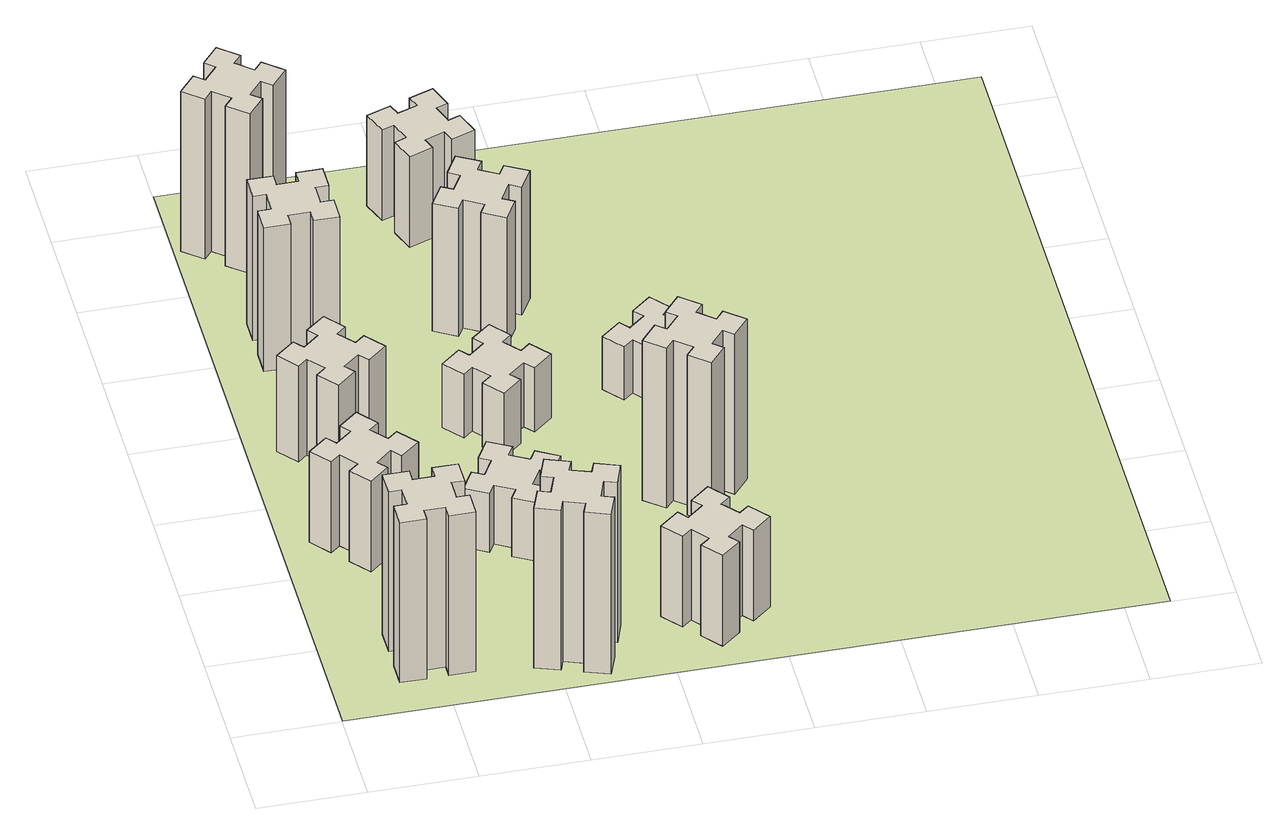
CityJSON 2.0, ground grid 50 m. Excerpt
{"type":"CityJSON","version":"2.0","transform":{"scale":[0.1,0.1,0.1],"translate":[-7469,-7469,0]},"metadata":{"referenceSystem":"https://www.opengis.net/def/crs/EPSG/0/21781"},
"CityObjects":{
"building1":{"type":"Building","attributes":{"class":"1000","function":"1000","usage":"1000","yearOfConstruction":2016,"roofType":"1000","measuredHeight":90,"storeysAboveGround":30,"storeysBelowGround":0},"geometry":[{"type":"Solid","lod":"1","boundaries":[[[[0,1,2,3,4,5,6,7,8,9,10,11,12,13,14,15,16,17,18,19]],[[17,16,20,21]],[[16,15,22,20]],[[15,14,23,22]],[[14,13,24,23]],[[13,12,25,24]],[[12,11,26,25]],[[11,10,27,26]],[[10,9,28,27]],[[9,8,29,28]],[[8,7,30,29]],[[7,6,31,30]],[[6,5,32,31]],[[5,4,33,32]],[[4,3,34,33]],[[3,2,35,34]],[[2,1,36,35]],[[1,0,37,36]],[[0,19,38,37]],[[19,18,39,38]],[[18,17,21,39]],[[24,25,26,27,28,29,30,31,32,33,34,35,36,37,38,39,21,20,22,23]]]]}]},
"building2":{"type":"Building","attributes":{"class":"1000","function":"1000","usage":"1000","yearOfConstruction":2016,"roofType":"1000","measuredHeight":51,"storeysAboveGround":30,"storeysBelowGround":0},"geometry":[{"type":"Solid","lod":"1","boundaries":[[[[40,41,42,43,44,45,46,47,48,49,50,51,52,53,54,55,56,57,58,59]],[[57,56,60,61]],[[56,55,62,60]],[[55,54,63,62]],[[54,53,64,63]],[[53,52,65,64]],[[52,51,66,65]],[[51,50,67,66]],[[50,49,68,67]],[[49,48,69,68]],[[48,47,70,69]],[[47,46,71,70]],[[46,45,72,71]],[[45,44,73,72]],[[44,43,74,73]],[[43,42,75,74]],[[42,41,76,75]],[[41,40,77,76]],[[40,59,78,77]],[[59,58,79,78]],[[58,57,61,79]],[[64,65,66,67,68,69,70,71,72,73,74,75,76,77,78,79,61,60,62,63]]]]}]},
"building3":{"type":"Building","attributes":{"class":"1000","function":"1000","usage":"1000","yearOfConstruction":2016,"roofType":"1000","measuredHeight":54,"storeysAboveGround":30,"storeysBelowGround":0},"geometry":[{"type":"Solid","lod":"1","boundaries":[[[[80,81,82,83,84,85,86,87,88,89,90,91,92,93,94,95,96,97,98,99]],[[97,96,100,101]],[[96,95,102,100]],[[95,94,103,102]],[[94,93,104,103]],[[93,92,105,104]],[[92,91,106,105]],[[91,90,107,106]],[[90,89,108,107]],[[89,88,109,108]],[[88,87,110,109]],[[87,86,111,110]],[[86,85,112,111]],[[85,84,113,112]],[[84,83,114,113]],[[83,82,115,114]],[[82,81,116,115]],[[81,80,117,116]],[[80,99,118,117]],[[99,98,119,118]],[[98,97,101,119]],[[104,105,106,107,108,109,110,111,112,113,114,115,116,117,118,119,101,100,102,103]]]]}]},
"building4":{"type":"Building","attributes":{"class":"1000","function":"1000","usage":"1000","yearOfConstruction":2016,"roofType":"1000","measuredHeight":81,"storeysAboveGround":30,"storeysBelowGround":0},"geometry":[{"type":"Solid","lod":"1","boundaries":[[[[120,121,122,123,124,125,126,127,128,129,130,131,132,133,134,135,136,137,138,139]],[[137,136,140,141]],[[136,135,142,140]],[[135,134,143,142]],[[134,133,144,143]],[[133,132,145,144]],[[132,131,146,145]],[[131,130,147,146]],[[130,129,148,147]],[[129,128,149,148]],[[128,127,150,149]],[[127,126,151,150]],[[126,125,152,151]],[[125,124,153,152]],[[124,123,154,153]],[[123,122,155,154]],[[122,121,156,155]],[[121,120,157,156]],[[120,139,158,157]],[[139,138,159,158]],[[138,137,141,159]],[[144,145,146,147,148,149,150,151,152,153,154,155,156,157,158,159,141,140,142,143]]]]}]},
"building5":{"type":"Building","attributes":{"class":"1000","function":"1000","usage":"1000","yearOfConstruction":2016,"roofType":"1000","measuredHeight":90,"storeysAboveGround":30,"storeysBelowGround":0},"geometry":[{"type":"Solid","lod":"1","boundaries":[[[[160,161,162,163,164,165,166,167,168,169,170,171,172,173,174,175,176,177,178,179]],[[177,176,180,181]],[[176,175,182,180]],[[175,174,183,182]],[[174,173,184,183]],[[173,172,185,184]],[[172,171,186,185]],[[171,170,187,186]],[[170,169,188,187]],[[169,168,189,188]],[[168,167,190,189]],[[167,166,191,190]],[[166,165,192,191]],[[165,164,193,192]],[[164,163,194,193]],[[163,162,195,194]],[[162,161,196,195]],[[161,160,197,196]],[[160,179,198,197]],[[179,178,199,198]],[[178,177,181,199]],[[184,185,186,187,188,189,190,191,192,193,194,195,196,197,198,199,181,180,182,183]]]]}]},
"building6":{"type":"Building","attributes":{"class":"1000","function":"1000","usage":"1000","yearOfConstruction":2016,"roofType":"1000","measuredHeight":90,"storeysAboveGround":30,"storeysBelowGround":0},"geometry":[{"type":"Solid","lod":"1","boundaries":[[[[200,201,202,203,204,205,206,207,208,209,210,211,212,213,214,215,216,217,218,219]],[[217,216,220,221]],[[216,215,222,220]],[[215,214,223,222]],[[214,213,224,223]],[[213,212,225,224]],[[212,211,226,225]],[[211,210,227,226]],[[210,209,228,227]],[[209,208,229,228]],[[208,207,230,229]],[[207,206,231,230]],[[206,205,232,231]],[[205,204,233,232]],[[204,203,234,233]],[[203,202,235,234]],[[202,201,236,235]],[[201,200,237,236]],[[200,219,238,237]],[[219,218,239,238]],[[218,217,221,239]],[[224,225,226,227,228,229,230,231,232,233,234,235,236,237,238,239,221,220,222,223]]]]}]},
"building7":{"type":"Building","attributes":{"class":"1000","function":"1000","usage":"1000","yearOfConstruction":2016,"roofType":"1000","measuredHeight":33,"storeysAboveGround":30,"storeysBelowGround":0},"geometry":[{"type":"Solid","lod":"1","boundaries":[[[[240,241,242,243,244,245,246,247,248,249,250,251,252,253,254,255,256,257,258,259]],[[257,256,260,261]],[[256,255,262,260]],[[255,254,263,262]],[[254,253,264,263]],[[253,252,265,264]],[[252,251,266,265]],[[251,250,267,266]],[[250,249,268,267]],[[249,248,269,268]],[[248,247,270,269]],[[247,246,271,270]],[[246,245,272,271]],[[245,244,273,272]],[[244,243,274,273]],[[243,242,275,274]],[[242,241,276,275]],[[241,240,277,276]],[[240,259,278,277]],[[259,258,279,278]],[[258,257,261,279]],[[264,265,266,267,268,269,270,271,272,273,274,275,276,277,278,279,261,260,262,263]]]]}]},
"building8":{"type":"Building","attributes":{"class":"1000","function":"1000","usage":"1000","yearOfConstruction":2016,"roofType":"1000","measuredHeight":36,"storeysAboveGround":30,"storeysBelowGround":0},"geometry":[{"type":"Solid","lod":"1","boundaries":[[[[280,281,282,283,284,285,286,287,288,289,290,291,292,293,294,295,296,297,298,299]],[[297,296,300,301]],[[296,295,302,300]],[[295,294,303,302]],[[294,293,304,303]],[[293,292,305,304]],[[292,291,306,305]],[[291,290,307,306]],[[290,289,308,307]],[[289,288,309,308]],[[288,287,310,309]],[[287,286,311,310]],[[286,285,312,311]],[[285,284,313,312]],[[284,283,314,313]],[[283,282,315,314]],[[282,281,316,315]],[[281,280,317,316]],[[280,299,318,317]],[[299,298,319,318]],[[298,297,301,319]],[[304,305,306,307,308,309,310,311,312,313,314,315,316,317,318,319,301,300,302,303]]]]}]},
"building9":{"type":"Building","attributes":{"class":"1000","function":"1000","usage":"1000","yearOfConstruction":2016,"roofType":"1000","measuredHeight":51,"storeysAboveGround":30,"storeysBelowGround":0},"geometry":[{"type":"Solid","lod":"1","boundaries":[[[[320,321,322,323,324,325,326,327,328,329,330,331,332,333,334,335,336,337,338,339]],[[337,336,340,341]],[[336,335,342,340]],[[335,334,343,342]],[[334,333,344,343]],[[333,332,345,344]],[[332,331,346,345]],[[331,330,347,346]],[[330,329,348,347]],[[329,328,349,348]],[[328,327,350,349]],[[327,326,351,350]],[[326,325,352,351]],[[325,324,353,352]],[[324,323,354,353]],[[323,322,355,354]],[[322,321,356,355]],[[321,320,357,356]],[[320,339,358,357]],[[339,338,359,358]],[[338,337,341,359]],[[344,345,346,347,348,349,350,351,352,353,354,355,356,357,358,359,341,340,342,343]]]]}]},
"building10":{"type":"Building","attributes":{"class":"1000","function":"1000","usage":"1000","yearOfConstruction":2016,"roofType":"1000","measuredHeight":72,"storeysAboveGround":30,"storeysBelowGround":0},"geometry":[{"type":"Solid","lod":"1","boundaries":[[[[360,361,362,363,364,365,366,367,368,369,370,371,372,373,374,375,376,377,378,379]],[[377,376,380,381]],[[376,375,382,380]],[[375,374,383,382]],[[374,373,384,383]],[[373,372,385,384]],[[372,371,386,385]],[[371,370,387,386]],[[370,369,388,387]],[[369,368,389,388]],[[368,367,390,389]],[[367,366,391,390]],[[366,365,392,391]],[[365,364,393,392]],[[364,363,394,393]],[[363,362,395,394]],[[362,361,396,395]],[[361,360,397,396]],[[360,379,398,397]],[[379,378,399,398]],[[378,377,381,399]],[[384,385,386,387,388,389,390,391,392,393,394,395,396,397,398,399,381,380,382,383]]]]}]},
"building11":{"type":"Building","attributes":{"class":"1000","function":"1000","usage":"1000","yearOfConstruction":2016,"roofType":"1000","measuredHeight":51,"storeysAboveGround":30,"storeysBelowGround":0},"geometry":[{"type":"Solid","lod":"1","boundaries":[[[[400,401,402,403,404,405,406,407,408,409,410,411,412,413,414,415,416,417,418,419]],[[417,416,420,421]],[[416,415,422,420]],[[415,414,423,422]],[[414,413,424,423]],[[413,412,425,424]],[[412,411,426,425]],[[411,410,427,426]],[[410,409,428,427]],[[409,408,429,428]],[[408,407,430,429]],[[407,406,431,430]],[[406,405,432,431]],[[405,404,433,432]],[[404,403,434,433]],[[403,402,435,434]],[[402,401,436,435]],[[401,400,437,436]],[[400,419,438,437]],[[419,418,439,438]],[[418,417,421,439]],[[424,425,426,427,428,429,430,431,432,433,434,435,436,437,438,439,421,420,422,423]]]]}]},
"building12":{"type":"Building","attributes":{"class":"1000","function":"1000","usage":"1000","yearOfConstruction":2016,"roofType":"1000","measuredHeight":90,"storeysAboveGround":30,"storeysBelowGround":0},"geometry":[{"type":"Solid","lod":"1","boundaries":[[[[440,441,442,443,444,445,446,447,448,449,450,451,452,453,454,455,456,457,458,459]],[[457,456,460,461]],[[456,455,462,460]],[[455,454,463,462]],[[454,453,464,463]],[[453,452,465,464]],[[452,451,466,465]],[[451,450,467,466]],[[450,449,468,467]],[[449,448,469,468]],[[448,447,470,469]],[[447,446,471,470]],[[446,445,472,471]],[[445,444,473,472]],[[444,443,474,473]],[[443,442,475,474]],[[442,441,476,475]],[[441,440,477,476]],[[440,459,478,477]],[[459,458,479,478]],[[458,457,461,479]],[[464,465,466,467,468,469,470,471,472,473,474,475,476,477,478,479,461,460,462,463]]]]}]},
"building13":{"type":"Building","attributes":{"class":"1000","function":"1000","usage":"1000","yearOfConstruction":2016,"roofType":"1000","measuredHeight":30,"storeysAboveGround":30,"storeysBelowGround":0},"geometry":[{"type":"Solid","lod":"1","boundaries":[[[[480,481,482,483,484,485,486,487,488,489,490,491,492,493,494,495,496,497,498,499]],[[497,496,500,501]],[[496,495,502,500]],[[495,494,503,502]],[[494,493,504,503]],[[493,492,505,504]],[[492,491,506,505]],[[491,490,507,506]],[[490,489,508,507]],[[489,488,509,508]],[[488,487,510,509]],[[487,486,511,510]],[[486,485,512,511]],[[485,484,513,512]],[[484,483,514,513]],[[483,482,515,514]],[[482,481,516,515]],[[481,480,517,516]],[[480,499,518,517]],[[499,498,519,518]],[[498,497,501,519]],[[504,505,506,507,508,509,510,511,512,513,514,515,516,517,518,519,501,500,502,503]]]]}]},
"landuse1":{"type":"LandUse","attributes":{"name":"plot1","function":"1010"},"geometry":[{"type":"MultiSurface","lod":"1","boundaries":[[[520,521,522,523]]]}]}
},
"vertices":[
[365,425,0],[365,325,0],[305,325,0],[305,205,0],[425,205,0],[425,265,0],[525,265,0],[525,205,0],[645,205,0],[645,325,0],[585,325,0],[585,425,0],[645,425,0],[645,545,0],[525,545,0],[525,485,0],[425,485,0],[425,545,0],[305,545,0],[305,425,0],[425,485,900],[425,545,900],[525,485,900],[525,545,900],[645,545,900],[645,425,900],[585,425,900],[585,325,900],[645,325,900],[645,205,900],[525,205,900],[525,265,900],[425,265,900],[425,205,900],[305,205,900],[305,325,900],[365,325,900],[365,425,900],[305,425,900],[305,545,900],
[492,1248,0],[427,1324,0],[473,1363,0],[396,1455,0],[304,1378,0],[343,1332,0],[266,1267,0],[228,1313,0],[136,1236,0],[213,1144,0],[259,1183,0],[323,1106,0],[277,1068,0],[354,976,0],[446,1053,0],[408,1099,0],[484,1163,0],[523,1117,0],[615,1194,0],[538,1286,0],[484,1163,510],[523,1117,510],[408,1099,510],[446,1053,510],[354,976,510],[277,1068,510],[323,1106,510],[259,1183,510],[213,1144,510],[136,1236,510],[228,1313,510],[266,1267,510],[343,1332,510],[304,1378,510],[396,1455,510],[473,1363,510],[427,1324,510],[492,1248,510],[538,1286,510],[615,1194,510],
[492,1888,0],[427,1964,0],[473,2003,0],[396,2095,0],[304,2018,0],[343,1972,0],[266,1907,0],[228,1953,0],[136,1876,0],[213,1784,0],[259,1823,0],[323,1746,0],[277,1708,0],[354,1616,0],[446,1693,0],[408,1739,0],[484,1803,0],[523,1757,0],[615,1834,0],[538,1926,0],[484,1803,540],[523,1757,540],[408,1739,540],[446,1693,540],[354,1616,540],[277,1708,540],[323,1746,540],[259,1823,540],[213,1784,540],[136,1876,540],[228,1953,540],[266,1907,540],[343,1972,540],[304,2018,540],[396,2095,540],[473,2003,540],[427,1964,540],[492,1888,540],[538,1926,540],[615,1834,540],
[485,2545,0],[485,2645,0],[545,2645,0],[545,2765,0],[425,2765,0],[425,2705,0],[325,2705,0],[325,2765,0],[205,2765,0],[205,2645,0],[265,2645,0],[265,2545,0],[205,2545,0],[205,2425,0],[325,2425,0],[325,2485,0],[425,2485,0],[425,2425,0],[545,2425,0],[545,2545,0],[425,2485,810],[425,2425,810],[325,2485,810],[325,2425,810],[205,2425,810],[205,2545,810],[265,2545,810],[265,2645,810],[205,2645,810],[205,2765,810],[325,2765,810],[325,2705,810],[425,2705,810],[425,2765,810],[545,2765,810],[545,2645,810],[485,2645,810],[485,2545,810],[545,2545,810],[545,2425,810],
[1029,360,0],[995,266,0],[939,287,0],[897,174,0],[1010,133,0],[1031,189,0],[1125,155,0],[1104,99,0],[1217,57,0],[1258,170,0],[1202,191,0],[1236,285,0],[1292,264,0],[1333,377,0],[1220,418,0],[1200,362,0],[1106,396,0],[1127,452,0],[1014,493,0],[973,380,0],[1106,396,900],[1127,452,900],[1200,362,900],[1220,418,900],[1333,377,900],[1292,264,900],[1236,285,900],[1202,191,900],[1258,170,900],[1217,57,900],[1104,99,900],[1125,155,900],[1031,189,900],[1010,133,900],[897,174,900],[939,287,900],[995,266,900],[1029,360,900],[973,380,900],[1014,493,900],
[384,3387,0],[308,3452,0],[346,3498,0],[254,3575,0],[177,3483,0],[223,3444,0],[159,3368,0],[113,3406,0],[36,3314,0],[128,3237,0],[166,3283,0],[243,3219,0],[204,3173,0],[296,3096,0],[373,3188,0],[327,3226,0],[392,3303,0],[438,3264,0],[515,3356,0],[423,3433,0],[392,3303,900],[438,3264,900],[327,3226,900],[373,3188,900],[296,3096,900],[204,3173,900],[243,3219,900],[166,3283,900],[128,3237,900],[36,3314,900],[113,3406,900],[159,3368,900],[223,3444,900],[177,3483,900],[254,3575,900],[346,3498,900],[308,3452,900],[384,3387,900],[423,3433,900],[515,3356,900],
[1086,1017,0],[1136,1104,0],[1188,1074,0],[1248,1178,0],[1144,1238,0],[1114,1186,0],[1027,1236,0],[1057,1288,0],[953,1348,0],[893,1244,0],[945,1214,0],[895,1127,0],[843,1157,0],[783,1053,0],[887,993,0],[917,1045,0],[1004,995,0],[974,943,0],[1078,883,0],[1138,987,0],[1004,995,330],[974,943,330],[917,1045,330],[887,993,330],[783,1053,330],[843,1157,330],[895,1127,330],[945,1214,330],[893,1244,330],[953,1348,330],[1057,1288,330],[1027,1236,330],[1114,1186,330],[1144,1238,330],[1248,1178,330],[1188,1074,330],[1136,1104,330],[1086,1017,330],[1138,987,330],[1078,883,330],
[1083,1972,0],[1006,1907,0],[968,1953,0],[876,1876,0],[953,1784,0],[999,1823,0],[1063,1746,0],[1017,1708,0],[1094,1616,0],[1186,1693,0],[1148,1739,0],[1224,1803,0],[1263,1757,0],[1355,1834,0],[1278,1926,0],[1232,1888,0],[1167,1964,0],[1213,2003,0],[1136,2095,0],[1044,2018,0],[1167,1964,360],[1213,2003,360],[1232,1888,360],[1278,1926,360],[1355,1834,360],[1263,1757,360],[1224,1803,360],[1148,1739,360],[1186,1693,360],[1094,1616,360],[1017,1708,360],[1063,1746,360],[999,1823,360],[953,1784,360],[876,1876,360],[968,1953,360],[1006,1907,360],[1083,1972,360],[1044,2018,360],[1136,2095,360],
[1639,343,0],[1703,266,0],[1657,228,0],[1734,136,0],[1826,213,0],[1788,259,0],[1864,323,0],[1903,277,0],[1995,354,0],[1918,446,0],[1872,408,0],[1807,484,0],[1853,523,0],[1776,615,0],[1684,538,0],[1723,492,0],[1646,427,0],[1608,473,0],[1516,396,0],[1593,304,0],[1646,427,510],[1608,473,510],[1723,492,510],[1684,538,510],[1776,615,510],[1853,523,510],[1807,484,510],[1872,408,510],[1918,446,510],[1995,354,510],[1903,277,510],[1864,323,510],[1788,259,510],[1826,213,510],[1734,136,510],[1657,228,510],[1703,266,510],[1639,343,510],[1593,304,510],[1516,396,510],
[1314,2666,0],[1227,2716,0],[1257,2768,0],[1153,2828,0],[1093,2724,0],[1145,2694,0],[1095,2607,0],[1043,2637,0],[983,2533,0],[1087,2473,0],[1117,2525,0],[1204,2475,0],[1174,2423,0],[1278,2363,0],[1338,2467,0],[1286,2497,0],[1336,2584,0],[1388,2554,0],[1448,2658,0],[1344,2718,0],[1336,2584,720],[1388,2554,720],[1286,2497,720],[1338,2467,720],[1278,2363,720],[1174,2423,720],[1204,2475,720],[1117,2525,720],[1087,2473,720],[983,2533,720],[1043,2637,720],[1095,2607,720],[1145,2694,720],[1093,2724,720],[1153,2828,720],[1257,2768,720],[1227,2716,720],[1314,2666,720],[1344,2718,720],[1448,2658,720],
[1125,3456,0],[1031,3422,0],[1010,3478,0],[897,3437,0],[939,3324,0],[995,3345,0],[1029,3251,0],[973,3230,0],[1014,3117,0],[1127,3159,0],[1106,3215,0],[1200,3249,0],[1220,3193,0],[1333,3234,0],[1292,3347,0],[1236,3326,0],[1202,3420,0],[1258,3440,0],[1217,3553,0],[1104,3512,0],[1202,3420,510],[1258,3440,510],[1236,3326,510],[1292,3347,510],[1333,3234,510],[1220,3193,510],[1200,3249,510],[1106,3215,510],[1127,3159,510],[1014,3117,510],[973,3230,510],[1029,3251,510],[995,3345,510],[939,3324,510],[897,3437,510],[1010,3478,510],[1031,3422,510],[1125,3456,510],[1104,3512,510],[1217,3553,510],
[1746,1163,0],[1823,1099,0],[1784,1053,0],[1876,976,0],[1953,1068,0],[1907,1106,0],[1972,1183,0],[2018,1144,0],[2095,1236,0],[2003,1313,0],[1964,1267,0],[1888,1332,0],[1926,1378,0],[1834,1455,0],[1757,1363,0],[1803,1324,0],[1739,1248,0],[1693,1286,0],[1616,1194,0],[1708,1117,0],[1739,1248,900],[1693,1286,900],[1803,1324,900],[1757,1363,900],[1834,1455,900],[1926,1378,900],[1888,1332,900],[1964,1267,900],[2003,1313,900],[2095,1236,900],[2018,1144,900],[1972,1183,900],[1907,1106,900],[1953,1068,900],[1876,976,900],[1784,1053,900],[1823,1099,900],[1746,1163,900],[1708,1117,900],[1616,1194,900],
[1972,1988,0],[1907,2064,0],[1953,2103,0],[1876,2195,0],[1784,2118,0],[1823,2072,0],[1746,2007,0],[1708,2053,0],[1616,1976,0],[1693,1884,0],[1739,1923,0],[1803,1846,0],[1757,1808,0],[1834,1716,0],[1926,1793,0],[1888,1839,0],[1964,1903,0],[2003,1857,0],[2095,1934,0],[2018,2026,0],[1964,1903,300],[2003,1857,300],[1888,1839,300],[1926,1793,300],[1834,1716,300],[1757,1808,300],[1803,1846,300],[1739,1923,300],[1693,1884,300],[1616,1976,300],[1708,2053,300],[1746,2007,300],[1823,2072,300],[1784,2118,300],[1876,2195,300],[1953,2103,300],[1907,2064,300],[1972,1988,300],[2018,2026,300],[2095,1934,300],
[5,3705,0],[3705,3705,0],[3705,5,0],[5,5,0]
]}
